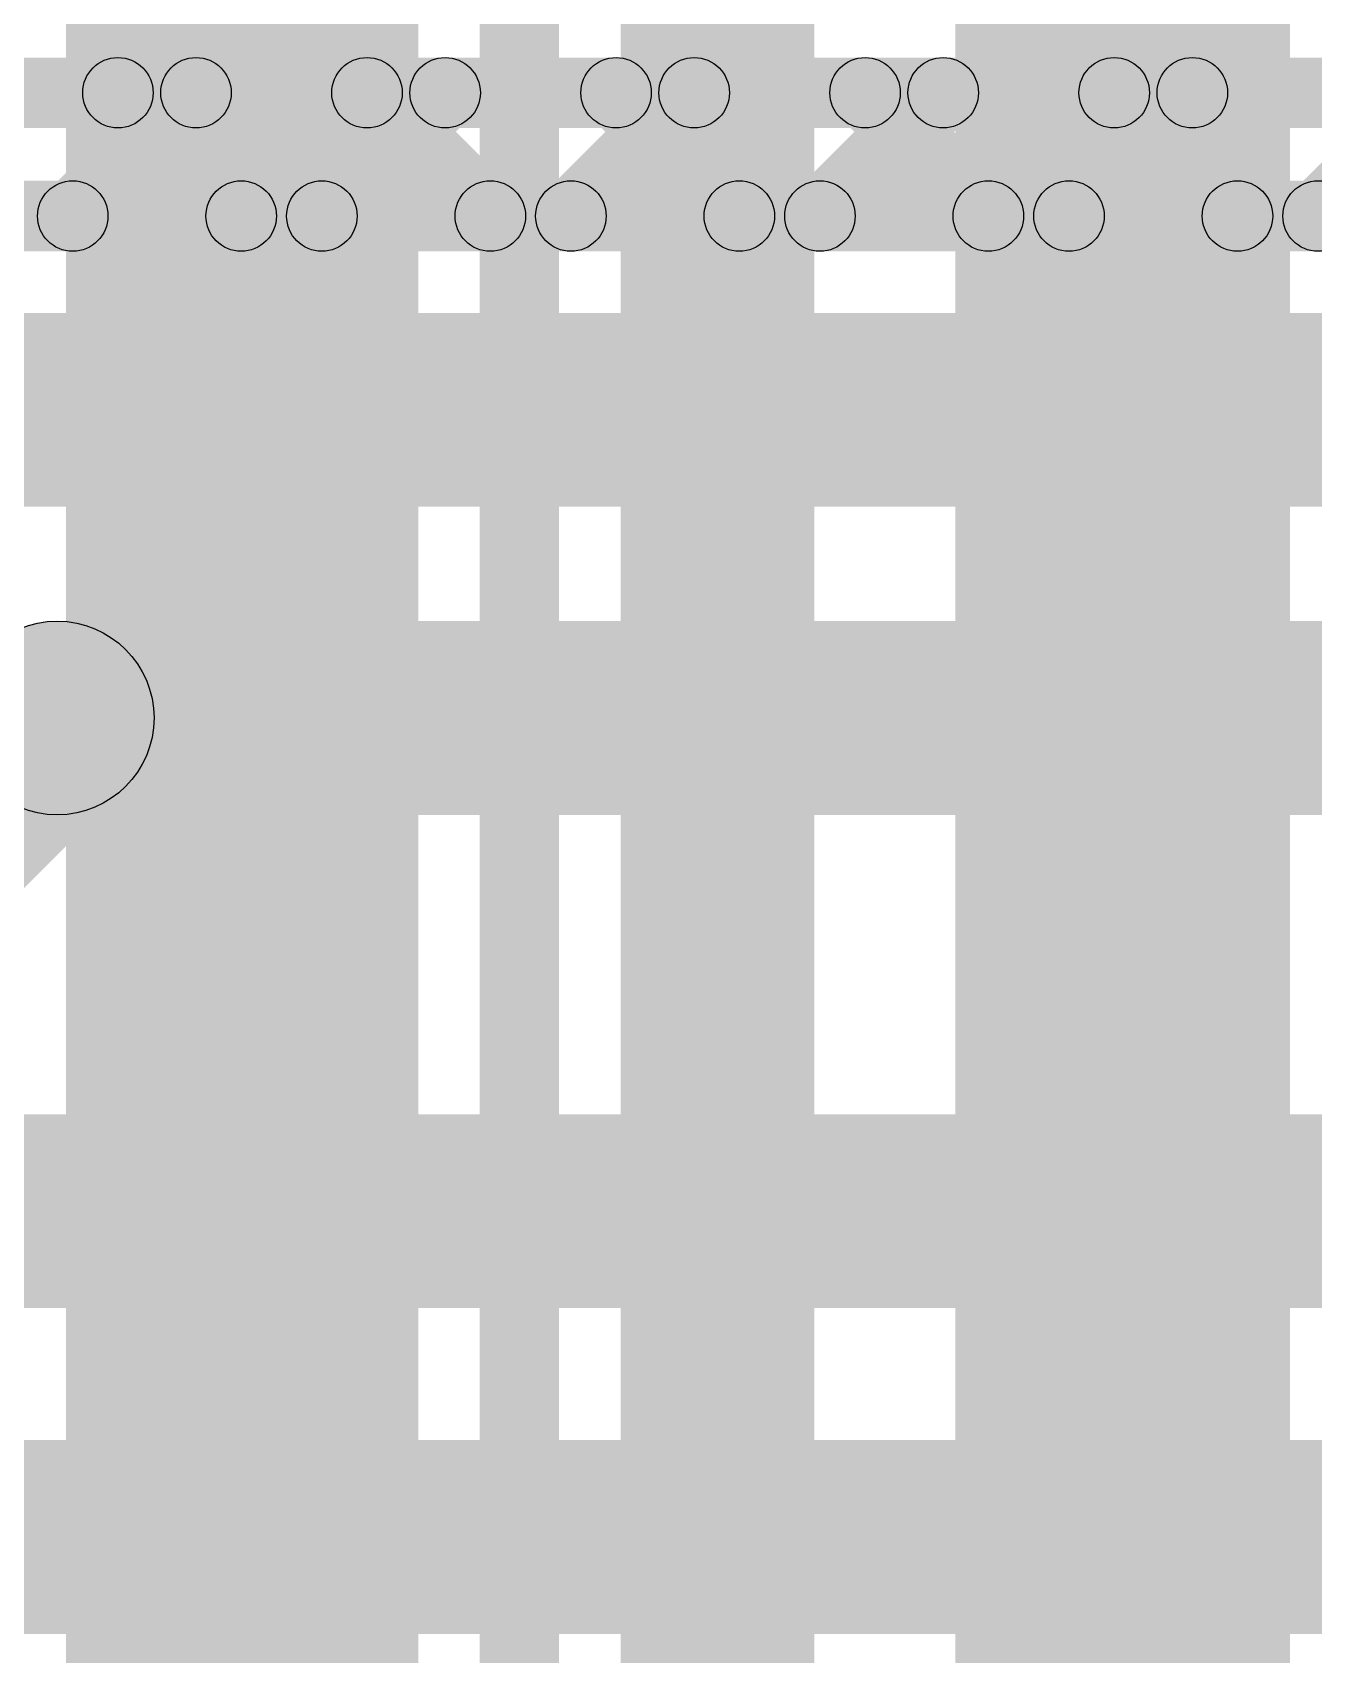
# Model space of a CAD drawing. Header units: millimetres. Extents: x -0.24 to 2.5, y 0 to 2.55.
# Drawn here: x 1.2932 to 1.4387, y 1.4766 to 1.6608 of the extents above; entities that cross this region are included whole.
import ezdxf

# ---------------------------------------------------------------- set-up
doc = ezdxf.new("R2010")
doc.units = ezdxf.units.MM
doc.header["$MEASUREMENT"] = 0
doc.layers.add('BottomLayer', color=5, linetype='Continuous')
doc.layers.add('TopLayer', color=1, linetype='Continuous')

msp = doc.modelspace()

# ---------------------------------------------------------------- hatches: boundary and pattern name
at = {"layer": 'BottomLayer'}
for points in [[(1.398, 0.744), (1.436, 0.744), (1.436, 2.182), (1.398, 2.182)], [(1.382, 1.138), (1.36, 1.138), (1.36, 1.807), (1.382, 1.807)], [(1.353, 1.14246), (1.345, 1.14246), (1.345, 1.80097), (1.353, 1.80097)], [(1.337, 1.252), (1.297, 1.252), (1.297, 1.766), (1.337, 1.766)], [(1.352, 1.252), (1.344, 1.252), (1.344, 1.766), (1.352, 1.766)]]:
    msp.add_hatch(color=5, dxfattribs=at).paths.add_polyline_path(points)
at = {"layer": 'TopLayer'}
for points in [[(1.44202, 1.63717), (1.43636, 1.64283), (1.5248, 1.73126), (1.53046, 1.72561)], [(1.11623, 1.65), (1.11623, 1.658), (1.446, 1.658), (1.446, 1.65)], [(1.3006, 1.63717), (1.29494, 1.64283), (1.30894, 1.65683), (1.3146, 1.65117)], [(1.30007, 1.65117), (1.30573, 1.65683), (1.31973, 1.64283), (1.31407, 1.63717)], [(1.32888, 1.63717), (1.32323, 1.64283), (1.33723, 1.65683), (1.34288, 1.65117)], [(1.32836, 1.65117), (1.33401, 1.65683), (1.34801, 1.64283), (1.34236, 1.63717)], [(1.35717, 1.63717), (1.35151, 1.64283), (1.36551, 1.65683), (1.37117, 1.65117)], [(1.35664, 1.65117), (1.3623, 1.65683), (1.3763, 1.64283), (1.37064, 1.63717)], [(1.38545, 1.63717), (1.3798, 1.64283), (1.3938, 1.65683), (1.39945, 1.65117)], [(1.38493, 1.65117), (1.39058, 1.65683), (1.40458, 1.64283), (1.39893, 1.63717)], [(1.41374, 1.63717), (1.40808, 1.64283), (1.42208, 1.65683), (1.42774, 1.65117)], [(1.41374, 1.63717), (1.40808, 1.64283), (1.42208, 1.65683), (1.42774, 1.65117)], [(1.41321, 1.65117), (1.41887, 1.65683), (1.43287, 1.64283), (1.42721, 1.63717)], [(1.25803, 1.636), (1.25803, 1.644), (1.52763, 1.644), (1.52763, 1.636)], [(1.252, 1.607), (1.252, 1.629), (1.57271, 1.629), (1.57271, 1.607)], [(1.296, 1.572), (1.296, 1.594), (1.468, 1.594), (1.468, 1.572)], [(1.28078, 1.55222), (1.26522, 1.56778), (1.28822, 1.59078), (1.30378, 1.57522)], [(1.248, 1.516), (1.248, 1.538), (1.46, 1.538), (1.46, 1.516)], [(1.22398, 1.479), (1.22398, 1.501), (1.51293, 1.501), (1.51293, 1.479)]]:
    msp.add_hatch(color=1, dxfattribs=at).paths.add_polyline_path(points)
h = msp.add_hatch(color=1, dxfattribs=at)
edge = h.paths.add_edge_path()
edge.add_arc((1.3029, 1.654), 0.004, 0, 360)
h = msp.add_hatch(color=1, dxfattribs=at)
edge = h.paths.add_edge_path()
edge.add_arc((1.31177, 1.654), 0.004, 0, 360)
h = msp.add_hatch(color=1, dxfattribs=at)
edge = h.paths.add_edge_path()
edge.add_arc((1.33119, 1.654), 0.004, 0, 360)
h = msp.add_hatch(color=1, dxfattribs=at)
edge = h.paths.add_edge_path()
edge.add_arc((1.34006, 1.654), 0.004, 0, 360)
h = msp.add_hatch(color=1, dxfattribs=at)
edge = h.paths.add_edge_path()
edge.add_arc((1.35947, 1.654), 0.004, 0, 360)
h = msp.add_hatch(color=1, dxfattribs=at)
edge = h.paths.add_edge_path()
edge.add_arc((1.36834, 1.654), 0.004, 0, 360)
h = msp.add_hatch(color=1, dxfattribs=at)
edge = h.paths.add_edge_path()
edge.add_arc((1.38775, 1.654), 0.004, 0, 360)
h = msp.add_hatch(color=1, dxfattribs=at)
edge = h.paths.add_edge_path()
edge.add_arc((1.39662, 1.654), 0.004, 0, 360)
h = msp.add_hatch(color=1, dxfattribs=at)
edge = h.paths.add_edge_path()
edge.add_arc((1.41604, 1.654), 0.004, 0, 360)
h = msp.add_hatch(color=1, dxfattribs=at)
edge = h.paths.add_edge_path()
edge.add_arc((1.42491, 1.654), 0.004, 0, 360)
h = msp.add_hatch(color=1, dxfattribs=at)
edge = h.paths.add_edge_path()
edge.add_arc((1.42491, 1.654), 0.004, 0, 360)
h = msp.add_hatch(color=1, dxfattribs=at)
edge = h.paths.add_edge_path()
edge.add_arc((1.29777, 1.64), 0.004, 0, 360)
h = msp.add_hatch(color=1, dxfattribs=at)
edge = h.paths.add_edge_path()
edge.add_arc((1.3169, 1.64), 0.004, 0, 360)
h = msp.add_hatch(color=1, dxfattribs=at)
edge = h.paths.add_edge_path()
edge.add_arc((1.32606, 1.64), 0.004, 0, 360)
h = msp.add_hatch(color=1, dxfattribs=at)
edge = h.paths.add_edge_path()
edge.add_arc((1.34519, 1.64), 0.004, 0, 360)
h = msp.add_hatch(color=1, dxfattribs=at)
edge = h.paths.add_edge_path()
edge.add_arc((1.35434, 1.64), 0.004, 0, 360)
h = msp.add_hatch(color=1, dxfattribs=at)
edge = h.paths.add_edge_path()
edge.add_arc((1.37347, 1.64), 0.004, 0, 360)
h = msp.add_hatch(color=1, dxfattribs=at)
edge = h.paths.add_edge_path()
edge.add_arc((1.38262, 1.64), 0.004, 0, 360)
h = msp.add_hatch(color=1, dxfattribs=at)
edge = h.paths.add_edge_path()
edge.add_arc((1.40175, 1.64), 0.004, 0, 360)
h = msp.add_hatch(color=1, dxfattribs=at)
edge = h.paths.add_edge_path()
edge.add_arc((1.41091, 1.64), 0.004, 0, 360)
h = msp.add_hatch(color=1, dxfattribs=at)
edge = h.paths.add_edge_path()
edge.add_arc((1.41091, 1.64), 0.004, 0, 360)
h = msp.add_hatch(color=1, dxfattribs=at)
edge = h.paths.add_edge_path()
edge.add_arc((1.43004, 1.64), 0.004, 0, 360)
h = msp.add_hatch(color=1, dxfattribs=at)
edge = h.paths.add_edge_path()
edge.add_arc((1.43919, 1.64), 0.004, 0, 360)
h = msp.add_hatch(color=1, dxfattribs=at)
edge = h.paths.add_edge_path()
edge.add_arc((1.296, 1.583), 0.011, 0, 360)
h = msp.add_hatch(color=1, dxfattribs=at)
edge = h.paths.add_edge_path()
edge.add_arc((1.296, 1.583), 0.011, 0, 360)

# ---------------------------------------------------------------- linework, layer by layer
for centre, radius in [((1.3029, 1.654), 0.004), ((1.31177, 1.654), 0.004), ((1.33119, 1.654), 0.004), ((1.34006, 1.654), 0.004), ((1.35947, 1.654), 0.004), ((1.36834, 1.654), 0.004), ((1.38775, 1.654), 0.004), ((1.39662, 1.654), 0.004), ((1.41604, 1.654), 0.004), ((1.42491, 1.654), 0.004), ((1.42491, 1.654), 0.004), ((1.29777, 1.64), 0.004), ((1.3169, 1.64), 0.004), ((1.32606, 1.64), 0.004), ((1.34519, 1.64), 0.004), ((1.35434, 1.64), 0.004), ((1.37347, 1.64), 0.004), ((1.38262, 1.64), 0.004), ((1.40175, 1.64), 0.004), ((1.41091, 1.64), 0.004), ((1.41091, 1.64), 0.004), ((1.43004, 1.64), 0.004), ((1.43919, 1.64), 0.004), ((1.296, 1.583), 0.011), ((1.296, 1.583), 0.011)]:
    msp.add_circle(centre, radius, dxfattribs=at)

doc.saveas('drawing.dxf')
